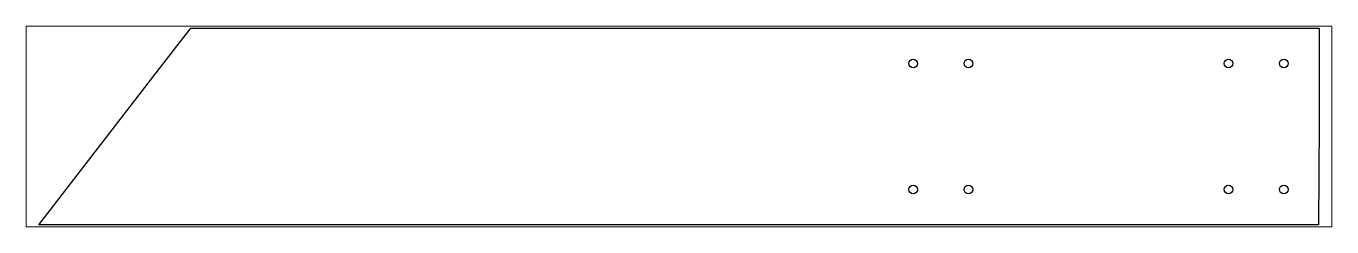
# Paper-space layout 'Layout1' of a CAD drawing. Header units: millimetres. Extents: x 0 to 257, y 78 to 117.
# The model-space entities are those that its viewports show. They can reach past a viewport. Long polylines and large blocks are cut down to what shows.
import ezdxf

# ---------------------------------------------------------------- set-up
doc = ezdxf.new("R2010")
doc.units = ezdxf.units.MM
doc.header["$LTSCALE"] = 25
doc.layers.add('3_Pezzi', color=7, linetype='Continuous')
doc.layers.add('5_Bulloni', color=7, linetype='Continuous')

msp = doc.modelspace()

# ---------------------------------------------------------------- linework, layer by layer
at = {"layer": '3_Pezzi', "color": 3, "linetype": 'Continuous'}
for p, q in [((387.2, 147.3), (466.1, 250)), ((466.1, 250), (3325.7, 250)), ((3325.7, 250), (3325.6, 10.2)), ((81.2, -250), (387.2, 147.3)), ((3325.6, 10.2), (3324.4, -250)), ((3324.4, -250), (81.2, -250))]:
    msp.add_line(p, q, dxfattribs=at)
at = {"layer": '5_Bulloni', "color": 5, "linetype": 'Continuous'}
for centre in [(2296.8, 160.1), (2436.8, 160.1), (3096, 160.1), (3236, 160.1), (2296.8, -160.1), (2436.8, -160.1), (3096, -160.1), (3236, -160.1)]:
    msp.add_circle(centre, 11, dxfattribs=at)

psp = doc.layouts.get("Layout1")

# ---------------------------------------------------------------- viewports
at = {"layer": '0'}
psp.add_viewport(center=(128.5, 97.5), size=(257, 39.6056), view_center_point=(1703.42, 0), view_height=510, dxfattribs=at)

doc.saveas('drawing.dxf')
